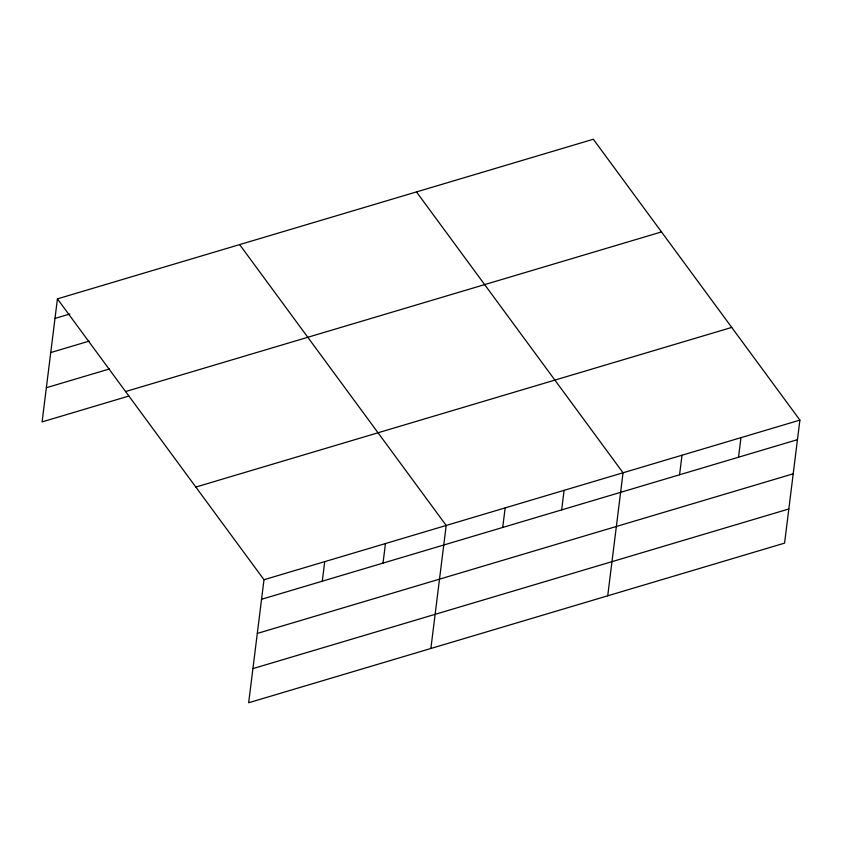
<?xml version="1.0" encoding="UTF-8"?>
<svg xmlns="http://www.w3.org/2000/svg" width="842" height="842" viewBox="0 0 842 842"><rect width="100%" height="100%" fill="white"/><g stroke="black" fill="none" stroke-linecap="round" stroke-linejoin="round"><path stroke-width="1.26" d="M57.424 298.868L263.988 579.738L248.664 702.754L784.576 543.132L799.9 420.105L593.336 139.246L57.424 298.868L42.1 421.895L128.868 396.045M322.286 581.191L324.717 561.646M383.026 563.098L385.457 543.553M430.872 648.487L446.197 525.461L239.633 244.601M502.716 527.45L505.147 507.905M561.667 509.894L564.098 490.349M607.724 595.81L623.048 472.783L416.485 191.923M679.568 474.772L681.999 455.227M738.518 457.217L740.949 437.672M54.993 318.413L69.865 313.992M50.73 352.566L89.157 341.115M46.352 387.741L109.565 368.912M125.584 391.562L661.507 231.929M195.818 487.055L731.73 327.422M263.988 579.738L799.9 420.105M261.546 599.283L797.469 439.661M257.294 633.426L793.217 473.804M252.916 668.611L788.828 508.978"/></g></svg>
